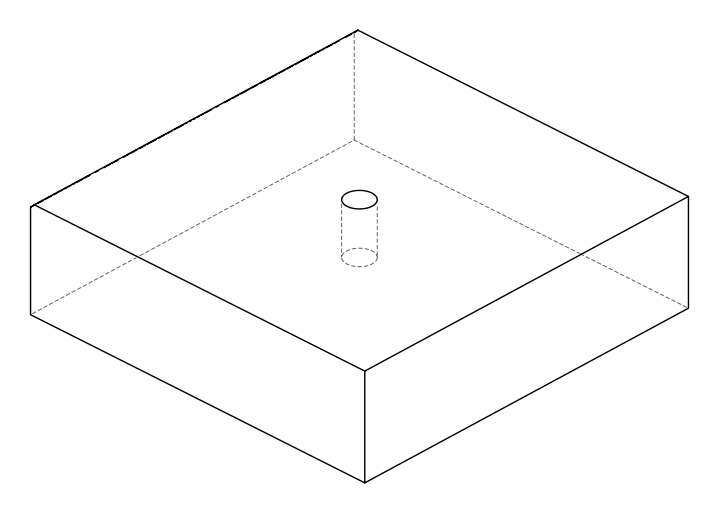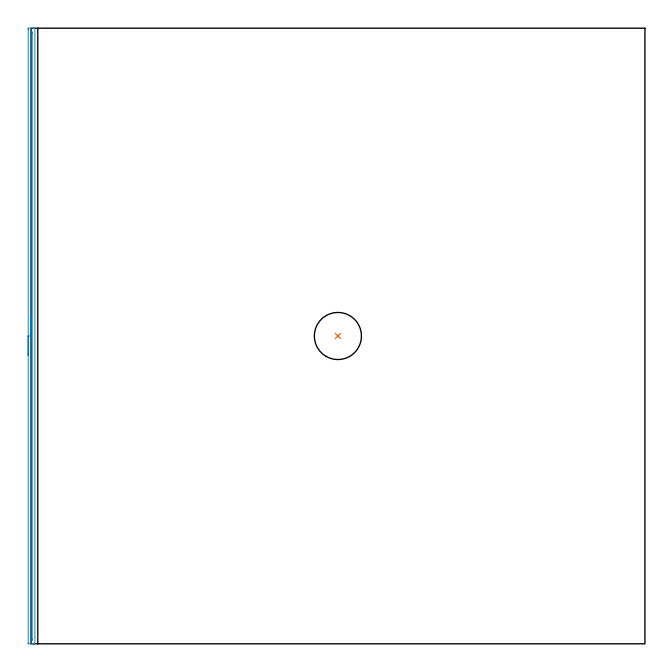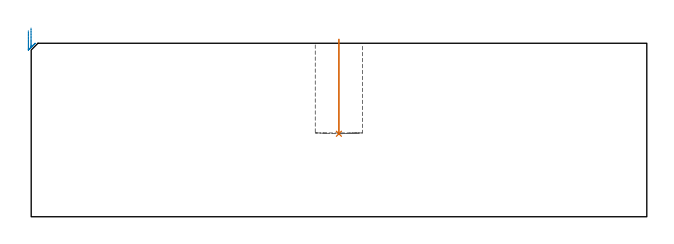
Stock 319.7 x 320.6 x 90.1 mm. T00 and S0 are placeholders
(PLAN: 2 operations, 1 tool changes, 5.5 min)
(1 INDEXABLE_INSERT_DRILL_BLIND_HOLE_FROM_SOLID | STEP1POCKET | NXT0302_020 | 0.2 min | 22006 mm3)
(2 AREA_MILL | FG_CHAMFER_SURFACE | UGT0205_001 | 5.28 min | 1964 mm3)
(TOOL NXT0302_020 | Index. Insert Drill 24.5mm [880-D2450L25-03] | D24.5 PA176 FL74 Z2)
(TOOL UGT0205_001 | Chamfer Mill 20 x 3 x 45 deg. | D20 FL50 Z2)
(OP 1 INDEXABLE_INSERT_DRILL_BLIND_HOLE_FROM_SOLID)
G17 G21 G94 G90
T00 M6
G54
G17 G0 G90 X159.8 Y160.3 S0 M3
G43 Z100.1 H1
G94 G81 G98 Z43.1 F250. R92.1
G80
M5
M2
(OP 2 AREA_MILL)
G17 G21 G94 G90
T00 M6
G54
G17 G0 G90 X-1.5 Y150.3 S1061 M3
G43 Z100.1 H0
Z96.6
G94 G1 Y150.338 Z95.728 F250.
Y150.452 Z94.863
Y150.641 Z94.012
Y150.903 Z93.18
Y151.237 Z92.374
Y151.64 Z91.6
Y152.108 Z90.864
Y152.64 Z90.172
Y153.229 Z89.529
Y153.872 Z88.94
Y154.564 Z88.408
Y155.3 Z87.94
Y156.074 Z87.537
Y156.88 Z87.203
Y157.712 Z86.941
Y158.564 Z86.752
Y159.428 Z86.638
Y160.3 Z86.6
Y319.998
X-1.499 Y320.227 Z86.601
X-1.491 Y320.597 Z86.605
X-1.376 Y320.6 Z86.721
X0.69 Z88.785
X1.303 Z89.402
X1.701 Z89.8
X1.994 Y320.59 Z90.093
X2. Y320.445 Z90.1
Y0.155
X1.994 Y0.01 Z90.093
X1.7 Y0. Z89.799
X1.303 Z89.402
X0.69 Z88.785
X-1.376 Z86.721
X-1.491 Y0.003 Z86.605
X-1.5 Y0.374 Z86.6
Y160.3
X-0.086 Z88.014
Y318.108
X-0.079 Y318.588 Z88.021
X-0.054 Y318.592 Z88.046
X-0.004 Y318.597 Z88.096
X0.06 Y318.598 Z88.16
X0.312 Y318.597 Z88.412
X0.499 Y318.59 Z88.599
X0.579 Y318.566 Z88.679
X0.584 Y318.322 Z88.684
X0.585 Y318.214 Z88.685
X0.586 Y2.346 Z88.686
X0.584 Y2.159 Z88.684
X0.581 Y2.066 Z88.681
X0.579 Y2.024 Z88.679
X0.567 Y2.01 Z88.667
X0.498 Y2.008 Z88.598
X0.187 Y2.004 Z88.287
X0.001 Y2.01 Z88.101
X-0.079 Y2.034 Z88.021
X-0.084 Y2.278 Z88.016
X-0.085 Y2.386 Z88.015
X-0.086 Y3.067 Z88.014
Y160.3
Y161.172 Z88.052
Y162.036 Z88.166
Y162.888 Z88.355
Y163.72 Z88.617
Y164.526 Z88.951
Y165.3 Z89.354
Y166.036 Z89.823
Y166.728 Z90.354
Y167.371 Z90.943
Y167.96 Z91.586
Y168.492 Z92.278
Y168.96 Z93.014
Y169.363 Z93.788
Y169.697 Z94.594
Y169.959 Z95.426
Y170.148 Z96.278
Y170.262 Z97.143
Y170.3 Z98.014
G0 Z100.1
M5
M2
